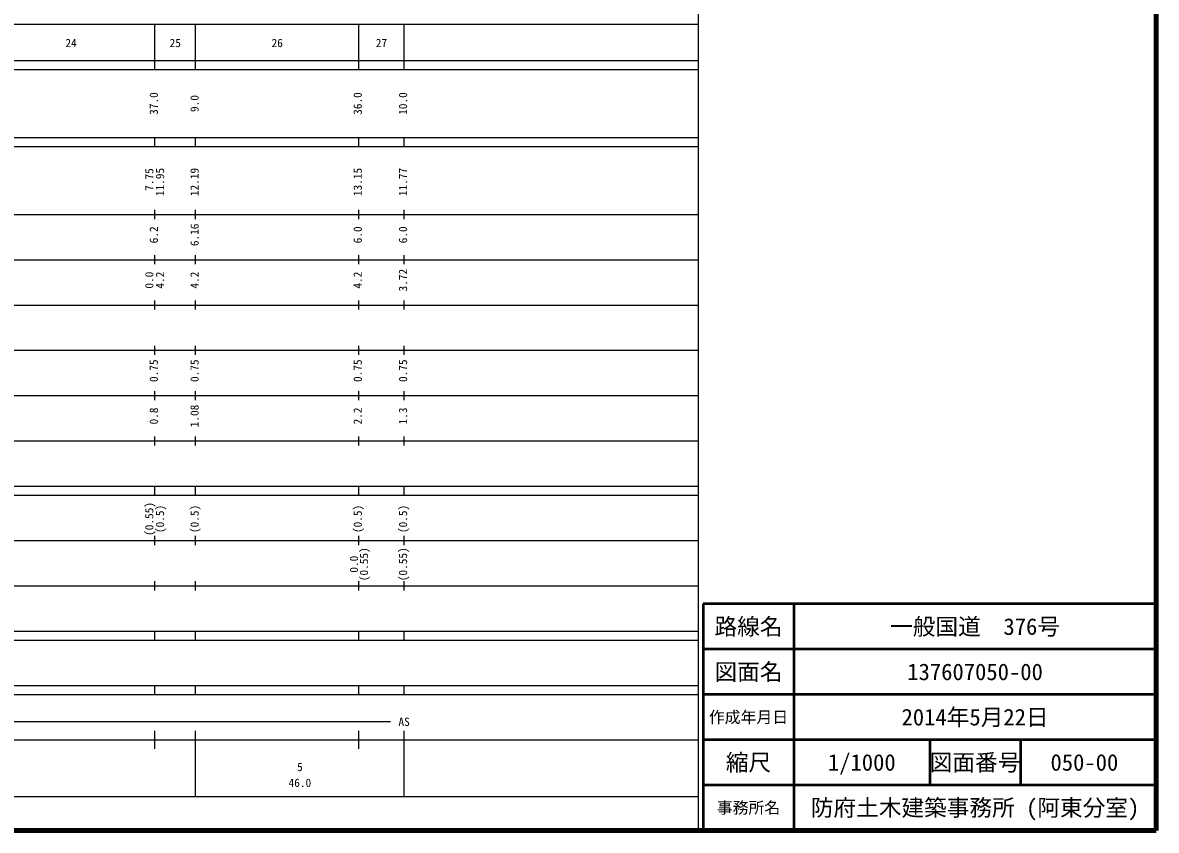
# Model space of a CAD drawing. Units: millimetres on the paper, enlarged 1000 times. Extents: x 40000 to 680000, y 20000 to 380000.
# Drawn here: x 429824 to 680000, y 20000 to 198357 of the extents above; entities that cross this region are included whole.
import ezdxf
from ezdxf.enums import TextEntityAlignment as Align

# ---------------------------------------------------------------- set-up
doc = ezdxf.new("R2010")
doc.units = ezdxf.units.MM
doc.header["$LTSCALE"] = 1000
for name, color, linetype, lineweight in [('M-TTL', 2, 'Continuous', 140), ('M-TTL-BAND', 7, 'Continuous', 25), ('M-TTL-FRAM', 2, 'Continuous', 50), ('M-TTL-LINE', 7, 'Continuous', 50)]:
    doc.layers.add(name, color=color, linetype=linetype, lineweight=lineweight)
doc.layers.add('M-TTL-TXT', color=7, linetype='Continuous')
doc.styles.add('ＭＳ ゴシック', font='')
doc.styles.get('ＭＳ ゴシック').set_extended_font_data('MS Gothic')

msp = doc.modelspace()

# ---------------------------------------------------------------- linework, layer by layer
at = {"layer": 'M-TTL'}
for p, q in [((680000, 20000), (680000, 380000)), ((40000, 20000), (680000, 20000))]:
    msp.add_line(p, q, dxfattribs=at)
at = {"layer": 'M-TTL-BAND'}
for p, q in [((579000, 20000), (579000, 370000)), ((68000, 198000), (579000, 198000)), ((459000, 188000), (459000, 198000)), ((468000, 188000), (468000, 198000)), ((504000, 188000), (504000, 198000)), ((514000, 188000), (514000, 198000)), ((40000, 190000), (579000, 190000)), ((40000, 188000), (579000, 188000)), ((40000, 173000), (579000, 173000)), ((459000, 171000), (459000, 173000)), ((468000, 171000), (468000, 173000)), ((504000, 171000), (504000, 173000)), ((514000, 171000), (514000, 173000)), ((40000, 171000), (579000, 171000)), ((40000, 156000), (579000, 156000)), ((459000, 155000), (459000, 157000)), ((468000, 155000), (468000, 157000)), ((504000, 155000), (504000, 157000)), ((514000, 155000), (514000, 157000)), ((46000, 146000), (579000, 146000)), ((459000, 145000), (459000, 147000)), ((468000, 145000), (468000, 147000)), ((504000, 145000), (504000, 147000)), ((514000, 145000), (514000, 147000)), ((52000, 136000), (579000, 136000)), ((459000, 135000), (459000, 137000)), ((468000, 135000), (468000, 137000)), ((504000, 135000), (504000, 137000)), ((514000, 135000), (514000, 137000)), ((46000, 126000), (579000, 126000)), ((459000, 125000), (459000, 127000)), ((468000, 125000), (468000, 127000)), ((504000, 125000), (504000, 127000)), ((514000, 125000), (514000, 127000)), ((52000, 116000), (579000, 116000)), ((459000, 115000), (459000, 117000)), ((468000, 115000), (468000, 117000)), ((504000, 115000), (504000, 117000)), ((514000, 115000), (514000, 117000)), ((46000, 106000), (579000, 106000)), ((459000, 105000), (459000, 107000)), ((468000, 105000), (468000, 107000)), ((504000, 105000), (504000, 107000)), ((514000, 105000), (514000, 107000)), ((40000, 96000), (579000, 96000)), ((459000, 94000), (459000, 96000)), ((468000, 94000), (468000, 96000)), ((504000, 94000), (504000, 96000)), ((514000, 94000), (514000, 96000)), ((40000, 94000), (579000, 94000)), ((49000, 84000), (579000, 84000)), ((459000, 83000), (459000, 85000)), ((468000, 83000), (468000, 85000)), ((504000, 83000), (504000, 85000)), ((514000, 83000), (514000, 85000)), ((40000, 74000), (579000, 74000)), ((459000, 73000), (459000, 75000)), ((468000, 73000), (468000, 75000)), ((504000, 73000), (504000, 75000)), ((514000, 73000), (514000, 75000)), ((40000, 64000), (579000, 64000)), ((459000, 62000), (459000, 64000)), ((468000, 62000), (468000, 64000)), ((504000, 62000), (504000, 64000)), ((514000, 62000), (514000, 64000)), ((40000, 62000), (579000, 62000)), ((40000, 52000), (579000, 52000)), ((459000, 50000), (459000, 52000)), ((468000, 50000), (468000, 52000)), ((504000, 50000), (504000, 52000)), ((514000, 50000), (514000, 52000)), ((40000, 50000), (579000, 50000)), ((71000, 44000), (511000, 44000)), ((459000, 38000), (459000, 42000)), ((468000, 27500), (468000, 42000)), ((504000, 38000), (504000, 42000)), ((514000, 27500), (514000, 42000)), ((40000, 40000), (579000, 40000)), ((68000, 27500), (579000, 27500))]:
    msp.add_line(p, q, dxfattribs=at)
at = {"layer": 'M-TTL-FRAM'}
for p, q in [((680000, 70000), (580000, 70000)), ((580000, 70000), (580000, 20000))]:
    msp.add_line(p, q, dxfattribs=at)
at = {"layer": 'M-TTL-LINE'}
for p, q in [((600000, 70000), (600000, 20000)), ((680000, 60000), (580000, 60000)), ((680000, 50000), (580000, 50000)), ((680000, 40000), (580000, 40000)), ((630000, 40000), (630000, 30000)), ((650000, 40000), (650000, 30000)), ((680000, 30000), (580000, 30000))]:
    msp.add_line(p, q, dxfattribs=at)

# ---------------------------------------------------------------- texts
at = {"layer": 'M-TTL-BAND', "style": 'ＭＳ ゴシック'}
for s, p in [('24', (440500, 192405)), ('25', (463500, 192405)), ('26', (486000, 192405)), ('27', (509000, 192405)), ('AS', (514000, 42500)), ('5', (491000, 32523)), ('46.0', (491000, 29033))]:
    msp.add_text(s, height=1833, dxfattribs=at).set_placement(p, align=Align.BOTTOM_CENTER)
for s, p in [('37.0', (460216, 180500)), ('36.0', (505216, 180500)), ('10.0', (515216, 180500)), ('9.0', (469216, 180500)), ('7.75', (459216, 163715)), ('11.95', (461586, 163174)), ('12.19', (469216, 163174)), ('13.15', (505216, 163174)), ('11.77', (515216, 163174)), ('6.2', (460216, 151500)), ('6.16', (469216, 151500)), ('6.0', (505216, 151500)), ('6.0', (515216, 151500)), ('0.0', (459216, 141500)), ('4.2', (461586, 141500)), ('4.2', (469216, 141500)), ('4.2', (505216, 141500)), ('3.72', (515216, 141500)), ('0.75', (460216, 121500)), ('0.75', (469216, 121500)), ('0.75', (505216, 121500)), ('0.75', (515216, 121500)), ('0.8', (460216, 111500)), ('1.08', (469216, 111500)), ('2.2', (505216, 111500)), ('1.3', (515216, 111500)), ('(0.55)', (459216, 88764)), ('(0.5)', (461586, 88764)), ('(0.5)', (469216, 88764)), ('(0.5)', (505216, 88764)), ('(0.5)', (515216, 88764)), ('0.0', (504384, 78764)), ('(0.55)', (506586, 78764)), ('(0.55)', (515216, 78764))]:
    msp.add_text(s, height=1833, rotation=90, dxfattribs=at).set_placement(p, align=Align.BOTTOM_CENTER)
at = {"layer": 'M-TTL-TXT', "style": 'ＭＳ ゴシック'}
for s, height, p in [('路線名', 3666, (590000, 65000)), ('路線名', 3666, (590000, 65000)), ('一般国道\u3000376号', 3666, (640000, 65000)), ('図面名', 3666, (590000, 55000)), ('図面名', 3666, (590000, 55000)), ('137607050-00', 3666, (640000, 55000)), ('作成年月日', 2566, (590000, 45000)), ('作成年月日', 2566, (590000, 45000)), ('2014年5月22日', 3666, (640000, 45000)), ('縮尺', 3666, (590000, 35000)), ('縮尺', 3666, (590000, 35000)), ('1/1000', 3666, (615000, 35000)), ('図面番号', 3666, (640000, 35000)), ('図面番号', 3666, (640000, 35000)), ('050-00', 3666, (664125, 35000)), ('事務所名', 2566, (590000, 25000)), ('事務所名', 2566, (590000, 25000)), ('防府土木建築事務所 (阿東分室)', 3666, (640000, 25000))]:
    msp.add_text(s, height=height, dxfattribs=at).set_placement(p, align=Align.MIDDLE_CENTER)

doc.saveas('drawing.dxf')
